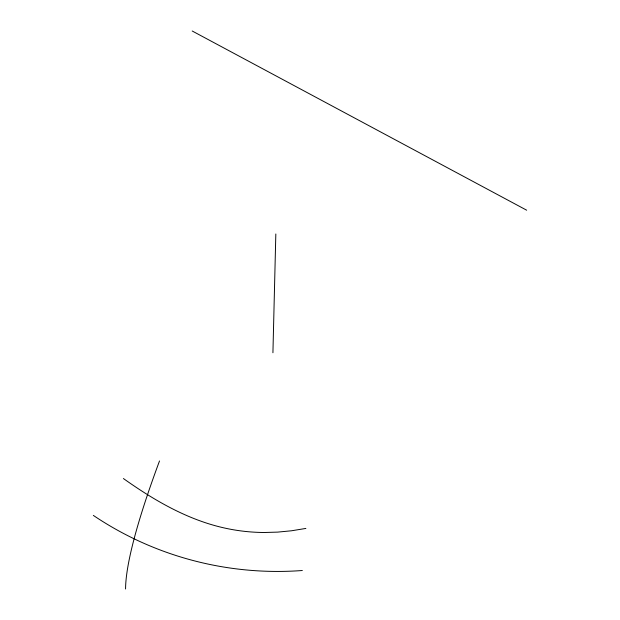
<?xml version="1.0" encoding="UTF-8"?>
<svg xmlns="http://www.w3.org/2000/svg" width="620" height="620" viewBox="0 0 620 620"><rect width="100%" height="100%" fill="white"/><g stroke="black" fill="none" stroke-linecap="round" stroke-linejoin="round"><path stroke-width="0.93" d="M272.924 352.749L275.83 233.988M305.877 528.426L291.493 530.782L277.651 532.115L264.314 532.495A178.017 168.756 3 0 1 226.998 528.55C188.945 520.661 154.767 500.789 123.403 478.532M192.208 31L526.659 210.196M302.335 570.509A323.408 314.433 -0.6 0 1 93.341 515.406M125.566 589A599.641 73.881 -61.4 0 1 159.511 460.954"/></g></svg>
